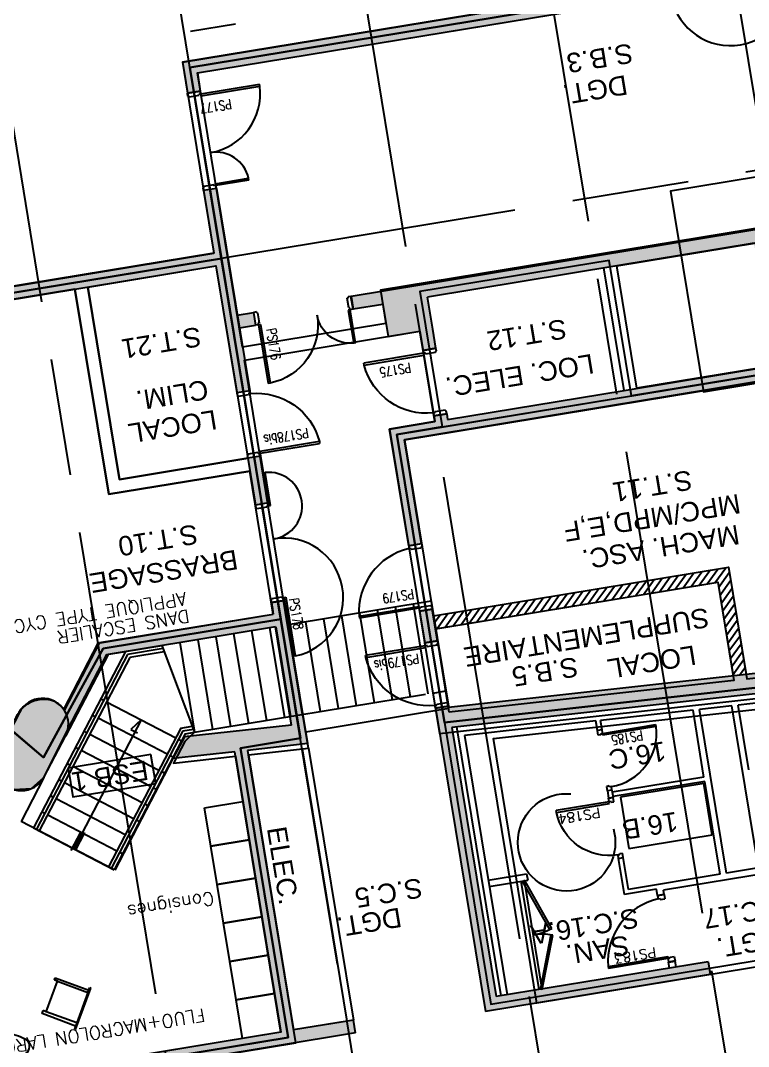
# Model space of a CAD drawing. Header units: millimetres. Extents: x 33140 to 33459, y 51582 to 51854.
# Drawn here: x 33338.09 to 33349.29, y 51672.91 to 51688.71 of the extents above; entities that cross this region are included whole.
import ezdxf

# ---------------------------------------------------------------- set-up
doc = ezdxf.new("R2010")
doc.units = ezdxf.units.MM
doc.header["$LTSCALE"] = 0.3
doc.header["$MEASUREMENT"] = 0
for name, pattern in [('ACAD_ISO02W100', [15, 12, -3]), ('ACAD_ISO04W100', [30, 24, -3, 0, -3]), ('ACAD_ISO08W100', [36, 24, -3, 6, -3])]:
    doc.linetypes.add(name, pattern=pattern)
doc.layers.get('0').update_dxf_attribs({"linetype": 'CONTINUOUS'})
for name, color, linetype in [('00-TRAMES-BAT', 7, 'ACAD_ISO08W100'), ('01-TREMIE-ESCAL-ASC', 4, 'CONTINUOUS'), ('02-MURS-MACONNERIE', 241, 'CONTINUOUS'), ('02-MURS-PORTEUR', 1, 'CONTINUOUS'), ('02-MURS-POTEAU', 6, 'CONTINUOUS'), ('04-CLOISONS', 2, 'CONTINUOUS'), ('05-MEN-INT', 4, 'CONTINUOUS'), ('05-MEN-INT-NUM', 62, 'CONTINUOUS'), ('08-EQUI-HANDI', 151, 'CONTINUOUS'), ('08-EQUI-MEUBLE', 8, 'CONTINUOUS'), ('10-ANN-NOMPIECE', 3, 'CONTINUOUS'), ('10-ANN-NOMPIECE-CODE', 171, 'CONTINUOUS'), ('11-RES-ELECTRICITE', 71, 'CONTINUOUS'), ('14-HACH-MACONNERIE', 4, 'CONTINUOUS'), ('14-HACH-MURS', 253, 'CONTINUOUS'), ('14-HACH-POTEAU', 251, 'CONTINUOUS')]:
    doc.layers.add(name, color=color, linetype=linetype)
doc.layers.add('POLY-SURFACE', color=1, linetype='CONTINUOUS', plot=False)
doc.styles.add('ANN', font='romans.shx')
doc.styles.add('NDP', font='ARIAL.TTF', dxfattribs={"height": 0.2})
doc.styles.add('ROMANS1', font='ROMANS.SHX', dxfattribs={"width": 0.75})

# ---------------------------------------------------------------- blocks, each defined once
blk = doc.blocks.new('MVP9')
for p, q in [((0.075, 0.93), (0.045, 0.93)), ((0.045, -0.03), (0.045, 0.93)), ((0.075, 0.93), (0.075, 0)), ((0.075, 0), (0, 0)), ((0, 0), (0, -0.2)), ((0.975, 0), (0.975, -0.03)), ((1.02, 0), (0.975, 0)), ((0.06, -0.03), (0.045, -0.03)), ((0.06, -0.03), (0.06, -0.185)), ((0.975, -0.03), (0.96, -0.03)), ((0.96, -0.03), (0.96, -0.185)), ((1.02, 0), (1.02, -0.2)), ((0.045, -0.2), (0, -0.2)), ((0.06, -0.185), (0.045, -0.185)), ((0.045, -0.185), (0.045, -0.2)), ((0.975, -0.185), (0.96, -0.185)), ((0.975, -0.185), (0.975, -0.2)), ((1.02, -0.2), (0.975, -0.2))]:
    blk.add_line(p, q)
for centre, radius, start, end in [((0.175, 0), 0.83, 0, 0), ((-0.015, -0.057), 0.992, 3.3237, 84.7979)]:
    blk.add_arc(centre, radius, start, end)
blk = doc.blocks.new('7DP9')
for p, q in [((0.055, -0.03), (0.055, 0.93)), ((0.085, 0.93), (0.055, 0.93)), ((0.085, 0.93), (0.085, 0)), ((0, 0), (0, -0.1)), ((0.085, 0), (0, 0)), ((0.07, -0.1), (0, -0.1)), ((0.07, -0.03), (0.055, -0.03)), ((0.07, -0.03), (0.07, -0.1)), ((0.97, -0.03), (0.97, -0.1)), ((0.985, -0.03), (0.97, -0.03)), ((1.04, -0.1), (0.97, -0.1)), ((1.04, 0), (0.985, 0)), ((0.985, 0), (0.985, -0.03)), ((1.04, 0), (1.04, -0.1))]:
    blk.add_line(p, q)
for centre, radius, start, end in [((0.185, 0), 0.83, 0, 0), ((-0.005, -0.057), 0.992, 3.3237, 84.7979)]:
    blk.add_arc(centre, radius, start, end)
blk = doc.blocks.new('7SP8')
for p, q in [((0.085, 0.83), (0.055, 0.83)), ((0.055, -0.03), (0.055, 0.83)), ((0.085, 0.83), (0.085, 0)), ((0, 0), (0, -0.07)), ((0.085, 0), (0, 0)), ((0.885, 0), (0.885, -0.03)), ((0.94, 0), (0.885, 0)), ((0.94, 0), (0.94, -0.07)), ((0.07, -0.07), (0, -0.07)), ((0.07, -0.03), (0.055, -0.03)), ((0.07, -0.03), (0.07, -0.07)), ((0.885, -0.03), (0.87, -0.03)), ((0.87, -0.03), (0.87, -0.07)), ((0.94, -0.07), (0.87, -0.07))]:
    blk.add_line(p, q)
for centre, end in [((0.085, 0), 0), ((0.055, 0), 87.9286)]:
    blk.add_arc(centre, 0.83, 0, end)
blk = doc.blocks.new('MVP18TT')
for p, q in [((0, 0), (0, -0.2)), ((0, 0), (0.045, 0)), ((0.045, 0), (0.045, -0.015)), ((0.045, -0.015), (0.06, -0.015)), ((0.06, -0.015), (0.06, -0.17)), ((1.875, -0.015), (1.86, -0.015)), ((1.86, -0.015), (1.86, -0.17)), ((1.92, 0), (1.875, 0)), ((1.875, 0), (1.875, -0.015)), ((1.92, 0), (1.92, -0.2)), ((-0.87, -0.244), (-0.87, -0.214)), ((0.045, -0.215), (-0.87, -0.215)), ((0.045, -0.245), (-0.87, -0.245)), ((0, -0.2), (0.045, -0.2)), ((0.01, -0.215), (0.045, -0.215)), ((0.045, -0.245), (0.045, -0.17)), ((0.045, -0.17), (0.06, -0.17)), ((1.875, -0.17), (1.86, -0.17)), ((1.875, -0.245), (1.875, -0.17)), ((1.92, -0.2), (1.875, -0.2)), ((1.875, -0.215), (2.79, -0.215)), ((1.91, -0.215), (1.875, -0.215)), ((1.875, -0.245), (2.79, -0.245)), ((2.79, -0.244), (2.79, -0.214))]:
    blk.add_line(p, q)
for centre, start, end in [((0.045, -0.215), 181.8394, 359.9582), ((1.875, -0.215), 180.0418, 358.1606)]:
    blk.add_arc(centre, 0.915, start, end)
blk = doc.blocks.new('M3')
blk.add_line((0, 0.67), (0, 0))
blk.add_lwpolyline([(-1.1, 0.335, 0.238581), (-1.049, 0.234, 0.084793), (-0.778, 0.098, 0.04256), (-0.451, 0.028, 0.031381), (0, 0, 0.031381), (0.451, 0.028, 0.04256), (0.778, 0.098, 0.084793), (1.049, 0.234, 0.238581), (1.1, 0.335, 0.238581), (1.049, 0.436, 0.084793), (0.778, 0.572, 0.04256), (0.451, 0.642, 0.031381), (0, 0.67, 0.031381), (-0.451, 0.642, 0.04256), (-0.778, 0.572, 0.084793), (-1.049, 0.436, 0.238581)], format="xyb", close=True)
for points in [[(-0.457, 0.079, 0.0015), (-0.445, 0.078, 0.031381), (0, 0.05, 0.031381), (0.445, 0.078, 0.0015), (0.457, 0.079, 0.084793)], [(-0.455, 0.099, 0.001651), (-0.443, 0.098, 0.031381), (0, 0.07, 0.031381), (0.443, 0.098, 0.001651), (0.455, 0.099, 0.084793)]]:
    blk.add_lwpolyline(points, format="xyb")
for centre, radius, start, end in [((-0.457, 0.049), 0.05, 75.1648, 195.8078), ((-0.457, 0.049), 0.03, 75.1648, 214.7241), ((0.457, 0.049), 0.05, 344.1922, 104.8352), ((0.457, 0.049), 0.03, 325.2759, 104.8352)]:
    blk.add_arc(centre, radius, start, end)
blk = doc.blocks.new('M4')
for p, q in [((-0.24, 0.52), (-0.24, 0.57)), ((0.26, 0.52), (0.26, 0.57)), ((0.26, 0.57), (0.3, 0.57)), ((0.3, 0.57), (0.3, 0.02)), ((-0.24, 0.02), (-0.34, 0.02)), ((-0.34, 0), (-0.34, 0.02)), ((-0.34, 0), (0.34, 0)), ((0.26, 0.02), (0.34, 0.02)), ((0.34, 0.02), (0.34, 0))]:
    blk.add_line(p, q)
for points in [[(-0.29, 0.02), (-0.29, 0.57), (-0.24, 0.57)], [(0.26, 0.52), (0.26, 0.02), (-0.24, 0.02), (-0.24, 0.52), (0.26, 0.52)]]:
    blk.add_lwpolyline(points)
blk = doc.blocks.new('MVP95')
for p, q in [((0.045, -0.03), (0.045, 0.915)), ((0.075, 0.915), (0.045, 0.915)), ((0.075, 0), (0.075, 0.915)), ((1.475, 0.515), (1.445, 0.515)), ((1.445, 0), (1.445, 0.515)), ((1.475, 0.515), (1.475, -0.03)), ((0, -0.2), (0, 0)), ((0.075, 0), (0, 0)), ((0.06, -0.03), (0.045, -0.03)), ((0.06, -0.185), (0.06, -0.03)), ((1.52, 0), (1.445, 0)), ((1.46, -0.03), (1.46, -0.185)), ((1.475, -0.03), (1.46, -0.03)), ((1.52, 0), (1.52, -0.2)), ((0.045, -0.2), (0, -0.2)), ((0.045, -0.2), (0.045, -0.185)), ((0.06, -0.185), (0.045, -0.185)), ((1.475, -0.185), (1.46, -0.185)), ((1.475, -0.185), (1.475, -0.2)), ((1.52, -0.2), (1.475, -0.2))]:
    blk.add_line(p, q)
for centre, radius, start, end in [((0.045, 0), 0.915, 359.9692, 88.1212), ((1.475, 0.001), 0.515, 93.3395, 180.0973)]:
    blk.add_arc(centre, radius, start, end)
blk = doc.blocks.new('ARC-MVP9')
for p, q in [((0.075, 0.93), (0.045, 0.93)), ((0.045, -0.03), (0.045, 0.93)), ((0.075, 0.93), (0.075, 0)), ((0.075, 0), (0, 0)), ((0, 0), (0, -0.2)), ((0.975, 0), (0.975, -0.03)), ((1.02, 0), (0.975, 0)), ((0.06, -0.03), (0.045, -0.03)), ((0.06, -0.03), (0.06, -0.185)), ((0.975, -0.03), (0.96, -0.03)), ((0.96, -0.03), (0.96, -0.185)), ((1.02, 0), (1.02, -0.2)), ((0.045, -0.2), (0, -0.2)), ((0.06, -0.185), (0.045, -0.185)), ((0.045, -0.185), (0.045, -0.2)), ((0.975, -0.185), (0.96, -0.185)), ((0.975, -0.185), (0.975, -0.2)), ((1.02, -0.2), (0.975, -0.2))]:
    blk.add_line(p, q)
for centre, radius, start, end in [((0.175, 0), 0.83, 0, 0), ((-0.015, -0.057), 0.992, 3.3237, 84.7979)]:
    blk.add_arc(centre, radius, start, end)

msp = doc.modelspace()

# ---------------------------------------------------------------- hatches: boundary and pattern name
at = {"layer": '14-HACH-MACONNERIE'}
h = msp.add_hatch(dxfattribs=at)
h.set_pattern_fill('ANSI31', color=256, scale=0.7, style=0)
h.set_pattern_definition([(234.35057367, (57785.36794, 108093.83487), (0.07110235028, -0.05099711546), [])])
h.paths.add_polyline_path([(33349.257, 51678.637), (33349.058, 51678.615), (33348.821, 51680.057), (33344.479, 51679.342), (33344.447, 51679.539), (33348.986, 51680.287)])
at = {"layer": '14-HACH-MURS'}
h = msp.add_hatch(color=256, dxfattribs=at)
edge = h.paths.add_edge_path()
edge.add_line((33341.619, 51683.005), (33341.422, 51682.972))
edge.add_line((33341.422, 51682.972), (33341.1, 51684.926))
edge.add_line((33341.1, 51684.926), (33324.731, 51682.23))
edge.add_line((33324.731, 51682.23), (33326.648, 51670.587))
edge.add_line((33326.648, 51670.587), (33326.689, 51670.594))
edge.add_line((33326.689, 51670.594), (33326.722, 51670.397))
edge.add_line((33326.722, 51670.397), (33326.384, 51670.341))
edge.add_line((33326.384, 51670.341), (33321.429, 51700.436))
edge.add_arc((33321.354, 51700.829), 0.4, 280.7835, 330.1541)
edge.add_line((33321.701, 51700.63), (33324.698, 51682.428))
edge.add_line((33324.698, 51682.428), (33341.068, 51685.123))
edge.add_line((33341.068, 51685.123), (33340.909, 51686.086))
edge.add_line((33340.909, 51686.086), (33341.106, 51686.119))
edge.add_line((33341.106, 51686.119), (33341.427, 51684.169))
edge.add_line((33341.427, 51684.169), (33341.678, 51684.21))
edge.add_line((33341.678, 51684.21), (33341.71, 51684.013))
edge.add_line((33341.71, 51684.013), (33341.46, 51683.972))
edge.add_line((33341.46, 51683.972), (33341.619, 51683.005))
h.paths.add_polyline_path([(33341.904, 51681.278), (33341.706, 51681.245), (33341.588, 51681.966), (33341.785, 51681.998)], flags=17)
edge = h.paths.add_edge_path()
edge.add_arc((33338.429, 51677.87), 0.4, 332.8374, 392.4971)
edge.add_line((33338.766, 51678.085), (33339.309, 51679.128))
edge.add_line((33339.309, 51679.128), (33341.982, 51679.568))
edge.add_line((33341.982, 51679.568), (33341.953, 51679.746))
edge.add_line((33341.953, 51679.746), (33342.15, 51679.778))
edge.add_line((33342.15, 51679.778), (33342.514, 51677.572))
edge.add_line((33342.514, 51677.572), (33341.587, 51677.469))
edge.add_line((33341.587, 51677.469), (33342.295, 51673.164))
edge.add_line((33342.295, 51673.164), (33343.215, 51673.315))
edge.add_line((33343.215, 51673.315), (33343.247, 51673.118))
edge.add_line((33343.247, 51673.118), (33334.86, 51671.737))
edge.add_line((33334.86, 51671.737), (33334.889, 51671.563))
edge.add_line((33334.889, 51671.563), (33334.692, 51671.531))
edge.add_line((33334.692, 51671.531), (33334.663, 51671.704))
edge.add_line((33334.663, 51671.704), (33329.03, 51670.777))
edge.add_line((33329.03, 51670.777), (33328.998, 51670.974))
edge.add_line((33328.998, 51670.974), (33329.039, 51670.981))
edge.add_line((33329.039, 51670.981), (33327.122, 51682.624))
edge.add_line((33327.122, 51682.624), (33327.319, 51682.657))
edge.add_line((33327.319, 51682.657), (33327.49, 51681.621))
edge.add_line((33327.49, 51681.621), (33331.9, 51682.347))
edge.add_arc((33332.298, 51682.311), 0.4, 174.8724, 203.8274)
edge.add_line((33331.932, 51682.149), (33327.522, 51681.423))
edge.add_line((33327.522, 51681.423), (33329.237, 51671.013))
edge.add_line((33329.237, 51671.013), (33334.631, 51671.902))
edge.add_line((33334.631, 51671.902), (33333.899, 51676.342))
edge.add_line((33333.899, 51676.342), (33334.097, 51676.374))
edge.add_line((33334.097, 51676.374), (33334.828, 51671.934))
edge.add_line((33334.828, 51671.934), (33342.098, 51673.131))
edge.add_line((33342.098, 51673.131), (33341.388, 51677.447))
edge.add_line((33341.388, 51677.447), (33340.438, 51677.341))
edge.add_line((33340.438, 51677.341), (33340.613, 51677.675))
edge.add_line((33340.613, 51677.675), (33342.264, 51677.859))
edge.add_line((33342.264, 51677.859), (33342.015, 51679.371))
edge.add_line((33342.015, 51679.371), (33339.44, 51678.947))
edge.add_line((33339.44, 51678.947), (33338.785, 51677.687))
edge = h.paths.add_edge_path(flags=17)
edge.add_line((33338.01, 51677.931), (33337.868, 51677.657))
edge.add_line((33337.868, 51677.657), (33335.537, 51679.636))
edge.add_line((33335.537, 51679.636), (33333.612, 51679.319))
edge.add_line((33333.612, 51679.319), (33333.793, 51678.22))
edge.add_line((33333.793, 51678.22), (33333.596, 51678.187))
edge.add_line((33333.596, 51678.187), (33333.382, 51679.484))
edge.add_line((33333.382, 51679.484), (33335.337, 51679.805))
edge.add_line((33335.337, 51679.805), (33332.773, 51681.982))
edge.add_line((33332.773, 51681.982), (33333.07, 51682.036))
edge.add_arc((33333.061, 51682.156), 0.121, 274.4064, 310.6499)
edge.add_line((33333.139, 51682.065), (33338.01, 51677.931))
h = msp.add_hatch(color=256, dxfattribs=at)
edge = h.paths.add_edge_path()
edge.add_arc((33355.942, 51700.038), 0.3, 254.7263, 303.9749)
edge.add_line((33356.11, 51699.789), (33357.343, 51692.3))
edge.add_line((33357.343, 51692.3), (33358.119, 51690.601))
edge.add_line((33358.119, 51690.601), (33357.834, 51690.471))
edge.add_line((33357.834, 51690.471), (33357.736, 51690.685))
edge.add_line((33357.736, 51690.685), (33354.122, 51690.09))
edge.add_line((33354.122, 51690.09), (33354.089, 51690.288))
edge.add_line((33354.089, 51690.288), (33357.65, 51690.874))
edge.add_line((33357.65, 51690.874), (33357.141, 51691.989))
edge.add_line((33357.141, 51691.989), (33355.863, 51699.749))
h.paths.add_polyline_path([(33353.542, 51690.197), (33350.826, 51689.75), (33350.858, 51689.553), (33353.574, 51690)])
h.paths.add_polyline_path([(33340.859, 51687.619), (33340.662, 51687.586), (33340.583, 51688.064), (33348.931, 51689.438), (33348.964, 51689.241), (33340.813, 51687.899)])
for points in [[(33357.976, 51680.517), (33358.027, 51680.208), (33360.161, 51680.695), (33360.897, 51676.227), (33358.909, 51675.899), (33358.941, 51675.702), (33360.93, 51676.029), (33361.022, 51675.472), (33361.219, 51675.504), (33360.357, 51680.739), (33359.838, 51686.839), (33358.751, 51689.219), (33358.466, 51689.089), (33358.624, 51688.744), (33356.176, 51688.341), (33356.208, 51688.143), (33356.825, 51688.245), (33357.348, 51685.068), (33355.454, 51684.756), (33354.931, 51687.933), (33355.202, 51687.978), (33355.17, 51688.175), (33354.701, 51688.098), (33354.98, 51686.401), (33354.736, 51686.36), (33354.769, 51686.163), (33355.013, 51686.203), (33355.733, 51681.832), (33352.882, 51681.363), (33352.473, 51683.849), (33351.634, 51683.711), (33351.667, 51683.514), (33352.308, 51683.62), (33352.685, 51681.33), (33350.297, 51680.937), (33349.92, 51683.226), (33350.581, 51683.335), (33350.549, 51683.533), (33344.665, 51682.564), (33344.65, 51682.652), (33344.453, 51682.62), (33344.467, 51682.531), (33343.77, 51682.416), (33344.066, 51680.618), (33344.264, 51680.65), (33344, 51682.252), (33349.723, 51683.194), (33350.132, 51680.707), (33353.151, 51681.204), (33353.435, 51679.482), (33350.19, 51678.741), (33344.478, 51678.118), (33345.247, 51673.447), (33348.706, 51674.017), (33348.673, 51674.214), (33345.412, 51673.677), (33344.73, 51677.819), (33350.231, 51678.431), (33356.269, 51679.807), (33356.218, 51680.116), (33353.63, 51679.526), (33353.348, 51681.237), (33355.765, 51681.635), (33355.856, 51681.082), (33356.053, 51681.115), (33355.486, 51684.558), (33357.558, 51684.9), (33357.003, 51688.274), (33358.71, 51688.555), (33359.53, 51686.761), (33360.003, 51681.187), (33359.738, 51681.143), (33359.773, 51680.928)], [(33344.51, 51679.157), (33344.312, 51679.124), (33344.232, 51679.612), (33344.429, 51679.644)]]:
    msp.add_hatch(color=256, dxfattribs=at).paths.add_polyline_path(points)
h = msp.add_hatch(color=256, dxfattribs=at)
h.paths.add_polyline_path([(33349.856, 51684.847), (33349.461, 51684.782), (33349.38, 51685.276), (33344.354, 51684.448), (33344.484, 51683.659), (33344.287, 51683.626), (33344.238, 51683.922), (33343.748, 51683.842), (33343.667, 51684.335), (33343.213, 51684.26), (33343.181, 51684.458), (33350.305, 51685.631), (33350.337, 51685.433), (33349.775, 51685.341)])
h.paths.add_polyline_path([(33354.188, 51686.27), (33351.509, 51685.829), (33351.541, 51685.632), (33354.221, 51686.073)])
at = {"layer": '14-HACH-POTEAU'}
h = msp.add_hatch(color=256, dxfattribs=at)
edge = h.paths.add_edge_path()
edge.add_line((33338.452, 51677.049), (33338.784, 51677.685))
edge.add_arc((33338.429, 51677.87), 0.4, 332.528, 512.5281)
edge.add_line((33338.074, 51678.054), (33337.759, 51677.448))
edge.add_arc((33338.106, 51677.249), 0.4, 150.0756, 330.0756)
edge = h.paths.add_edge_path()
edge.add_line((33332.365, 51681.917), (33333.07, 51682.036))
edge.add_arc((33332.988, 51682.428), 0.4, 281.8409, 457.3768)
edge.add_line((33332.937, 51682.825), (33332.231, 51682.705))
edge.add_arc((33332.298, 51682.311), 0.4, 99.6089, 279.6089)

# ---------------------------------------------------------------- linework, layer by layer
at = {"layer": '00-TRAMES-BAT'}
for p, q in [((33354.89, 51654.108), (33346.158, 51707.143)), ((33352.095, 51653.648), (33343.362, 51706.682)), ((33349.288, 51653.255), (33340.566, 51706.222)), ((33346.481, 51652.862), (33337.771, 51705.762)), ((33343.685, 51652.405), (33334.975, 51705.301)), ((33377.671, 51691.049), (33302.452, 51678.663))]:
    msp.add_line(p, q, dxfattribs=at)
at = {"layer": '01-TREMIE-ESCAL-ASC', "linetype": 'ACAD_ISO02W100'}
for p, q in [((33344.411, 51679.765), (33342.212, 51679.403)), ((33343.858, 51679.674), (33344.086, 51678.293)), ((33344.135, 51679.72), (33344.362, 51678.338)), ((33344.411, 51679.765), (33344.682, 51678.117)), ((33343.03, 51679.538), (33343.257, 51678.156)), ((33343.306, 51679.583), (33343.533, 51678.202)), ((33343.582, 51679.629), (33343.81, 51678.247)), ((33341.924, 51679.356), (33342.152, 51677.974)), ((33342.021, 51679.372), (33342.249, 51677.99)), ((33342.201, 51679.401), (33342.428, 51678.02)), ((33342.477, 51679.447), (33342.704, 51678.065)), ((33342.753, 51679.492), (33342.981, 51678.111)), ((33341.096, 51679.219), (33341.323, 51677.838)), ((33341.372, 51679.265), (33341.599, 51677.883)), ((33341.648, 51679.31), (33341.876, 51677.929)), ((33340.543, 51679.128), (33340.771, 51677.747)), ((33340.819, 51679.174), (33341.047, 51677.792)), ((33340.771, 51677.747), (33344.441, 51678.351)), ((33344.441, 51678.351), (33344.638, 51678.384)), ((33342.484, 51677.755), (33344.682, 51678.117))]:
    msp.add_line(p, q, dxfattribs=at)
at = {"layer": '01-TREMIE-ESCAL-ASC'}
for p, q in [((33340.285, 51679.035), (33339.739, 51678.945)), ((33339.706, 51678.991), (33338.292, 51676.276)), ((33339.739, 51678.945), (33338.336, 51676.253)), ((33339.772, 51678.9), (33338.38, 51676.23)), ((33340.303, 51678.987), (33339.772, 51678.9)), ((33339.327, 51678.262), (33339.371, 51678.239)), ((33339.415, 51678.216), (33340.48, 51677.662)), ((33339.197, 51678.014), (33339.242, 51677.991)), ((33339.286, 51677.968), (33340.35, 51677.413)), ((33339.948, 51677.939), (33339.787, 51677.791)), ((33339.948, 51677.939), (33339.787, 51677.791)), ((33339.068, 51677.766), (33339.112, 51677.743)), ((33340.559, 51677.813), (33339.445, 51675.675)), ((33340.591, 51677.768), (33339.489, 51675.652)), ((33339.787, 51677.791), (33339.89, 51677.738)), ((33339.787, 51677.791), (33339.89, 51677.738)), ((33340.559, 51677.813), (33340.735, 51677.842)), ((33340.591, 51677.768), (33340.753, 51677.795)), ((33339.157, 51677.72), (33340.221, 51677.165)), ((33340.624, 51677.723), (33339.533, 51675.629)), ((33340.524, 51677.639), (33340.568, 51677.616)), ((33340.624, 51677.723), (33340.771, 51677.747)), ((33338.939, 51677.517), (33338.983, 51677.494)), ((33339.027, 51677.471), (33340.092, 51676.917)), ((33340.395, 51677.39), (33340.439, 51677.367)), ((33338.809, 51677.269), (33338.854, 51677.246)), ((33338.898, 51677.223), (33339.962, 51676.668)), ((33340.265, 51677.142), (33340.31, 51677.119)), ((33338.68, 51677.021), (33338.724, 51676.998)), ((33338.769, 51676.975), (33339.833, 51676.42)), ((33340.136, 51676.894), (33340.18, 51676.871)), ((33338.551, 51676.772), (33338.595, 51676.749)), ((33338.639, 51676.726), (33339.703, 51676.172)), ((33338.421, 51676.524), (33338.465, 51676.501)), ((33340.007, 51676.645), (33340.051, 51676.622)), ((33338.51, 51676.478), (33339.574, 51675.924)), ((33339.877, 51676.397), (33339.921, 51676.374)), ((33338.292, 51676.276), (33339.533, 51675.629)), ((33339.748, 51676.149), (33339.792, 51676.126)), ((33339.618, 51675.9), (33339.663, 51675.877))]:
    msp.add_line(p, q, dxfattribs=at)
at = {"layer": '01-TREMIE-ESCAL-ASC', "linetype": 'ACAD_ISO04W100'}
for p, q in [((33340.267, 51679.083), (33340.771, 51677.747)), ((33339.948, 51677.939), (33338.913, 51675.952)), ((33339.948, 51677.939), (33338.913, 51675.952)), ((33339.013, 51676.21), (33338.865, 51675.926)), ((33339.013, 51676.21), (33338.865, 51675.926)), ((33339.079, 51676.206), (33338.934, 51675.929)), ((33339.079, 51676.206), (33338.934, 51675.929))]:
    msp.add_line(p, q, dxfattribs=at)
at = {"layer": '02-MURS-MACONNERIE'}
for p, q in [((33347.381, 51683.011), (33347.071, 51684.896)), ((33347.579, 51683.043), (33347.268, 51684.928)), ((33338.929, 51684.568), (33339.449, 51681.411)), ((33339.127, 51684.601), (33339.614, 51681.641)), ((33339.614, 51681.641), (33341.588, 51681.966)), ((33339.449, 51681.411), (33341.62, 51681.768)), ((33344.447, 51679.539), (33348.986, 51680.287)), ((33348.986, 51680.287), (33349.257, 51678.637)), ((33344.479, 51679.342), (33348.821, 51680.057)), ((33348.821, 51680.057), (33349.058, 51678.615))]:
    msp.add_line(p, q, dxfattribs=at)
at = {"layer": '02-MURS-PORTEUR'}
for p, q in [((33340.583, 51688.064), (33348.931, 51689.438)), ((33340.813, 51687.899), (33348.964, 51689.241)), ((33340.583, 51688.064), (33340.662, 51687.586)), ((33340.813, 51687.899), (33340.859, 51687.619)), ((33340.859, 51687.619), (33340.662, 51687.586)), ((33341.106, 51686.119), (33340.909, 51686.086)), ((33340.909, 51686.086), (33341.068, 51685.123)), ((33341.106, 51686.119), (33341.619, 51683.005)), ((33350.305, 51685.631), (33343.181, 51684.458)), ((33349.38, 51685.276), (33347.268, 51684.928)), ((33324.698, 51682.428), (33341.068, 51685.123)), ((33327.319, 51682.657), (33341.1, 51684.926)), ((33341.1, 51684.926), (33341.422, 51682.972)), ((33347.268, 51684.928), (33344.354, 51684.448)), ((33343.181, 51684.458), (33343.213, 51684.26)), ((33343.667, 51684.335), (33343.213, 51684.26)), ((33343.667, 51684.335), (33343.748, 51683.842)), ((33341.427, 51684.169), (33341.678, 51684.21)), ((33341.678, 51684.21), (33341.71, 51684.013)), ((33341.46, 51683.972), (33341.71, 51684.013)), ((33343.748, 51683.842), (33344.238, 51683.922)), ((33344.287, 51683.626), (33344.238, 51683.922)), ((33344.484, 51683.659), (33344.436, 51683.955)), ((33344.484, 51683.659), (33344.287, 51683.626)), ((33347.381, 51683.011), (33350.549, 51683.533)), ((33344, 51682.252), (33349.723, 51683.194)), ((33341.619, 51683.005), (33341.422, 51682.972)), ((33344.665, 51682.564), (33347.381, 51683.011)), ((33343.77, 51682.416), (33344.467, 51682.531)), ((33344.65, 51682.652), (33344.453, 51682.62)), ((33344.453, 51682.62), (33344.467, 51682.531)), ((33344.65, 51682.652), (33344.665, 51682.564)), ((33344.066, 51680.618), (33343.77, 51682.416)), ((33344.264, 51680.65), (33344, 51682.252)), ((33341.785, 51681.998), (33341.588, 51681.966)), ((33341.588, 51681.966), (33341.706, 51681.245)), ((33341.785, 51681.998), (33341.904, 51681.278)), ((33341.904, 51681.278), (33341.706, 51681.245)), ((33344.264, 51680.65), (33344.066, 51680.618)), ((33342.15, 51679.778), (33341.953, 51679.746)), ((33341.953, 51679.746), (33341.982, 51679.568)), ((33341.964, 51679.682), (33341.982, 51679.568)), ((33342.514, 51677.572), (33342.15, 51679.778)), ((33339.309, 51679.128), (33341.982, 51679.568)), ((33344.429, 51679.644), (33344.232, 51679.612)), ((33344.232, 51679.612), (33344.312, 51679.124)), ((33344.51, 51679.157), (33344.429, 51679.644)), ((33342.015, 51679.371), (33339.44, 51678.947)), ((33342.264, 51677.859), (33342.015, 51679.371)), ((33339.309, 51679.128), (33338.766, 51678.085)), ((33344.51, 51679.157), (33344.312, 51679.124)), ((33339.44, 51678.947), (33338.785, 51677.687)), ((33350.19, 51678.741), (33344.679, 51678.128)), ((33350.231, 51678.431), (33344.73, 51677.819)), ((33344.675, 51678.15), (33344.478, 51678.118)), ((33344.478, 51678.118), (33345.247, 51673.447)), ((33344.675, 51678.15), (33344.679, 51678.128)), ((33342.264, 51677.859), (33340.609, 51677.675)), ((33344.73, 51677.819), (33345.412, 51673.677)), ((33340.613, 51677.675), (33340.438, 51677.341)), ((33341.388, 51677.447), (33340.438, 51677.341)), ((33342.098, 51673.131), (33341.388, 51677.447)), ((33342.514, 51677.572), (33341.587, 51677.469)), ((33341.587, 51677.469), (33342.295, 51673.164)), ((33341.598, 51677.401), (33342.295, 51673.164)), ((33348.673, 51674.214), (33345.412, 51673.677)), ((33348.673, 51674.214), (33348.706, 51674.017)), ((33348.706, 51674.017), (33345.247, 51673.447)), ((33343.215, 51673.315), (33342.295, 51673.164)), ((33343.118, 51673.299), (33342.295, 51673.164)), ((33343.247, 51673.118), (33343.215, 51673.315)), ((33342.098, 51673.131), (33334.828, 51671.934)), ((33343.247, 51673.118), (33334.86, 51671.737))]:
    msp.add_line(p, q, dxfattribs=at)
at = {"layer": '02-MURS-PORTEUR', "color": 8, "linetype": 'ACAD_ISO02W100'}
msp.add_line((33340.708, 51688.54), (33341.398, 51688.653), dxfattribs=at)
at = {"layer": '02-MURS-PORTEUR', "color": 4, "linetype": 'ACAD_ISO02W100'}
for p, q in [((33340.438, 51677.341), (33339.544, 51675.623)), ((33338.452, 51677.049), (33338.101, 51676.375)), ((33339.533, 51675.629), (33338.101, 51676.375))]:
    msp.add_line(p, q, dxfattribs=at)
at = {"layer": '02-MURS-PORTEUR'}
msp.add_lwpolyline([(33344.436, 51683.955), (33344.354, 51684.448)], dxfattribs=at)
at = {"layer": '02-MURS-POTEAU'}
msp.add_lwpolyline([(33338.452, 51677.049), (33338.784, 51677.685, 1.000001), (33338.074, 51678.054), (33337.759, 51677.448, 1)], format="xyb", close=True, dxfattribs=at)
at = {"layer": '04-CLOISONS'}
for p, q in [((33350.254, 51678.289), (33349.137, 51678.164)), ((33348.441, 51678.087), (33347.018, 51677.928)), ((33348.61, 51677.057), (33348.441, 51678.087)), ((33349.038, 51678.153), (33348.54, 51678.098)), ((33348.955, 51675.578), (33348.54, 51678.098)), ((33349.449, 51675.659), (33349.038, 51678.153)), ((33349.301, 51677.171), (33349.137, 51678.164)), ((33346.948, 51677.921), (33344.923, 51677.695)), ((33346.972, 51677.773), (33346.948, 51677.921)), ((33347.041, 51677.784), (33347.018, 51677.928)), ((33344.799, 51677.83), (33345.481, 51673.688)), ((33347.041, 51677.784), (33346.972, 51677.773)), ((33344.923, 51677.695), (33345.58, 51673.705)), ((33348.61, 51677.057), (33347.199, 51676.825)), ((33348.622, 51676.988), (33347.211, 51676.756)), ((33348.857, 51675.562), (33348.622, 51676.988)), ((33347.194, 51676.857), (33347.125, 51676.845)), ((33347.125, 51676.845), (33347.143, 51676.733)), ((33347.194, 51676.857), (33347.213, 51676.744)), ((33347.213, 51676.744), (33347.143, 51676.733)), ((33347.296, 51675.805), (33347.365, 51675.817)), ((33347.388, 51675.249), (33347.296, 51675.805)), ((33347.446, 51675.329), (33347.365, 51675.817)), ((33350.452, 51675.723), (33347.985, 51675.317)), ((33345.289, 51675.472), (33345.881, 51675.569)), ((33345.289, 51675.472), (33345.881, 51675.569)), ((33345.881, 51675.569), (33345.897, 51675.471)), ((33348.857, 51675.562), (33347.446, 51675.329)), ((33349.449, 51675.659), (33348.955, 51675.578)), ((33345.305, 51675.373), (33345.897, 51675.471)), ((33347.881, 51675.33), (33347.388, 51675.249)), ((33347.897, 51675.236), (33347.881, 51675.33)), ((33347.995, 51675.252), (33347.897, 51675.236)), ((33347.995, 51675.252), (33347.985, 51675.317)), ((33348.164, 51674.226), (33348.066, 51674.209)), ((33348.081, 51674.116), (33348.066, 51674.209)), ((33348.18, 51674.133), (33348.164, 51674.226))]:
    msp.add_line(p, q, dxfattribs=at)
at = {"layer": '05-MEN-INT'}
for p, q in [((33341.827, 51681.742), (33341.857, 51681.747)), ((33341.827, 51681.742), (33341.911, 51681.234)), ((33341.94, 51681.238), (33341.857, 51681.747)), ((33341.904, 51681.278), (33341.706, 51681.245)), ((33341.706, 51681.245), (33341.713, 51681.201)), ((33341.881, 51681.229), (33341.94, 51681.238)), ((33341.904, 51681.278), (33341.911, 51681.234)), ((33341.728, 51681.203), (33341.713, 51681.201)), ((33341.728, 51681.203), (33341.731, 51681.189)), ((33341.884, 51681.214), (33341.731, 51681.189)), ((33341.881, 51681.229), (33341.884, 51681.214)), ((33341.958, 51679.807), (33342.111, 51679.832)), ((33342.111, 51679.832), (33342.114, 51679.818)), ((33342.114, 51679.818), (33342.173, 51679.827)), ((33342.143, 51679.823), (33342.15, 51679.778)), ((33342.143, 51679.823), (33342.292, 51678.92)), ((33342.173, 51679.827), (33342.321, 51678.925)), ((33341.946, 51679.79), (33341.961, 51679.792)), ((33341.946, 51679.79), (33341.953, 51679.746)), ((33341.953, 51679.746), (33342.15, 51679.778)), ((33341.958, 51679.807), (33341.961, 51679.792)), ((33342.15, 51679.778), (33342.212, 51679.403)), ((33342.161, 51679.714), (33342.212, 51679.403)), ((33342.321, 51678.925), (33342.292, 51678.92)), ((33342.425, 51677.493), (33343.116, 51673.299)), ((33342.525, 51677.504), (33343.215, 51673.315)), ((33346.073, 51673.786), (33345.798, 51675.455)), ((33346.122, 51673.794), (33345.848, 51675.463))]:
    msp.add_line(p, q, dxfattribs=at)
for points in [[(33346.239, 51674.713), (33345.824, 51675.444), (33345.848, 51675.463), (33346.265, 51674.728)], [(33346.253, 51674.629), (33346.094, 51673.805), (33346.122, 51673.794), (33346.282, 51674.624)]]:
    msp.add_lwpolyline(points, dxfattribs=at)
for centre, radius, start, end in [((33341.911, 51681.234), 0.515, 279.3506, 96.0111), ((33342.143, 51679.822), 0.915, 281.2294, 99.3506), ((33345.848, 51675.463), 0.846, 279.3506, 299.6098), ((33346.122, 51673.794), 0.846, 79.0913, 99.3506)]:
    msp.add_arc(centre, radius, start, end, dxfattribs=at)
at = {"layer": '08-EQUI-HANDI', "linetype": 'ACAD_ISO02W100'}
msp.add_lwpolyline([(33348.608, 51676.959), (33347.325, 51676.748), (33347.455, 51675.959), (33348.738, 51676.17)], close=True, dxfattribs=at)
msp.add_circle((33346.495, 51676.052), 0.75, dxfattribs=at)
at = {"layer": '08-EQUI-MEUBLE'}
for points in [[(33340.921, 51676.586), (33341.513, 51676.683), (33341.611, 51676.091), (33341.019, 51675.994)], [(33341.019, 51675.994), (33341.611, 51676.091), (33341.708, 51675.499), (33341.116, 51675.402)], [(33341.116, 51675.402), (33341.708, 51675.499), (33341.806, 51674.907), (33341.214, 51674.81)], [(33341.214, 51674.81), (33341.806, 51674.907), (33341.903, 51674.315), (33341.311, 51674.218)], [(33341.311, 51674.218), (33341.903, 51674.315), (33342.001, 51673.723), (33341.409, 51673.626)], [(33341.409, 51673.626), (33342.001, 51673.723), (33342.098, 51673.131), (33341.506, 51673.034)]]:
    msp.add_lwpolyline(points, close=True, dxfattribs=at)
at = {"layer": '10-ANN-NOMPIECE'}
msp.add_lwpolyline([(33340.098, 51677.407), (33338.826, 51677.197), (33338.899, 51676.752), (33340.172, 51676.961)], close=True, dxfattribs=at)
at = {"layer": 'POLY-SURFACE'}
for points in [[(33380.11, 51676.046), (33361.575, 51672.994), (33360.313, 51680.654), (33360.221, 51680.944), (33359.722, 51686.814), (33358.902, 51688.631), (33357.931, 51690.819), (33340.698, 51687.981), (33341.183, 51685.041), (33324.408, 51682.279), (33320.996, 51703), (33374.229, 51711.765)], [(33379.134, 51676.037), (33361.649, 51673.158), (33360.41, 51680.682), (33359.885, 51686.854), (33358.163, 51690.622), (33358.021, 51690.933), (33340.583, 51688.064), (33341.068, 51685.123), (33324.698, 51682.428), (33321.457, 51702.113), (33373.431, 51710.668)], [(33358.666, 51688.751), (33354.681, 51688.095), (33354.957, 51686.417), (33343.631, 51684.552), (33343.716, 51684.039), (33341.509, 51683.676), (33340.813, 51687.899), (33357.779, 51690.692)], [(33352.577, 51681.313), (33355.733, 51681.832), (33354.85, 51687.19), (33348.092, 51686.077), (33348.601, 51682.989), (33352.203, 51683.582)], [(33355.303, 51684.315), (33347.579, 51683.043), (33347.268, 51684.928), (33354.993, 51686.2)], [(33329.154, 51670.899), (33312.38, 51668.136), (33311.383, 51674.188), (33311.975, 51675.232), (33312.604, 51676.687), (33313.811, 51676.885), (33313.226, 51680.437), (33341.183, 51685.041), (33342.097, 51679.486), (33339.366, 51679.036), (33338.855, 51678.115), (33338.855, 51678.115), (33338.448, 51677.359), (33338.448, 51677.359), (33338.448, 51677.359), (33332.963, 51682.018), (33332.963, 51682.018), (33332.566, 51682.355), (33332.566, 51682.355), (33332.566, 51682.355), (33332.566, 51682.355), (33332.566, 51682.355), (33331.903, 51682.246), (33327.408, 51681.506)], [(33339.127, 51684.601), (33341.1, 51684.926), (33341.588, 51681.966), (33339.614, 51681.641)], [(33347.153, 51685.01), (33344.239, 51684.531), (33344.582, 51682.449), (33347.496, 51682.929)], [(33354.449, 51679.476), (33350.172, 51678.519), (33344.615, 51677.9), (33343.885, 51682.334), (33343.885, 51682.334), (33343.885, 51682.334), (33343.885, 51682.334), (33343.885, 51682.334), (33349.805, 51683.309), (33350.215, 51680.822), (33354.121, 51681.466)], [(33353.445, 51679.421), (33353.151, 51681.204), (33350.132, 51680.707), (33349.723, 51683.194), (33344, 51682.252), (33344.447, 51679.539), (33348.986, 51680.287), (33349.268, 51678.569), (33350.139, 51678.665)], [(33342.098, 51673.131), (33329.237, 51671.013), (33327.522, 51681.423), (33331.932, 51682.149), (33332.365, 51681.917), (33332.773, 51681.982), (33337.868, 51677.657), (33337.759, 51677.448), (33337.736, 51677.096), (33337.996, 51676.864), (33338.262, 51676.88), (33338.452, 51677.049), (33338.82, 51677.788), (33339.422, 51678.944), (33340.267, 51679.083), (33340.771, 51677.747), (33340.62, 51677.607), (33340.446, 51677.273), (33341.399, 51677.379)], [(33344.69, 51678.059), (33344.481, 51679.342), (33348.821, 51680.057), (33349.069, 51678.546)], [(33358.347, 51675.604), (33346.038, 51673.577), (33345.372, 51677.651), (33350.269, 51678.196), (33352.792, 51678.772), (33353.447, 51674.797)]]:
    msp.add_lwpolyline(points, close=True, dxfattribs=at)
for points in [[(33312.38, 51668.136), (33342.213, 51673.049), (33341.479, 51677.505), (33342.399, 51677.656), (33340.698, 51687.981), (33357.931, 51690.819)], [(33358.878, 51688.684), (33357.963, 51688.534), (33358.114, 51687.616), (33356.713, 51687.385), (33357.118, 51684.928), (33355.371, 51684.641), (33355.422, 51684.335), (33352.473, 51683.849), (33352.506, 51683.652), (33349.822, 51683.21), (33349.805, 51683.309), (33347.496, 51682.929), (33347.153, 51685.01), (33344.239, 51684.531), (33344.582, 51682.449), (33343.885, 51682.334), (33344.615, 51677.9), (33350.172, 51678.519), (33352.837, 51679.108), (33353.529, 51674.912), (33361.055, 51676.151)], [(33312.297, 51668.022), (33342.328, 51672.966), (33341.598, 51677.401), (33342.525, 51677.504), (33342.525, 51677.504), (33342.525, 51677.504), (33342.525, 51677.504), (33342.525, 51677.504), (33342.525, 51677.504), (33342.525, 51677.504), (33342.525, 51677.504), (33342.525, 51677.504), (33342.525, 51677.504), (33342.525, 51677.504), (33342.525, 51677.504), (33342.525, 51677.504), (33342.525, 51677.504), (33342.525, 51677.504), (33342.201, 51679.401), (33341.541, 51683.478), (33344.238, 51683.922), (33344.467, 51682.531), (33343.77, 51682.416), (33344.542, 51677.728), (33350.242, 51678.362)], [(33342.213, 51673.049), (33329.154, 51670.899), (33327.408, 51681.506), (33332.566, 51682.355), (33337.939, 51677.794), (33338.448, 51677.359), (33338.448, 51677.359), (33338.855, 51678.115), (33339.366, 51679.036), (33342.097, 51679.486), (33342.097, 51679.486), (33342.399, 51677.656), (33341.479, 51677.505), (33342.213, 51673.049)], [(33353.529, 51674.912), (33352.837, 51679.108), (33350.172, 51678.519), (33344.615, 51677.9), (33345.33, 51673.562), (33353.529, 51674.912)]]:
    msp.add_lwpolyline(points, dxfattribs=at)
msp.add_lwpolyline([(33341.982, 51679.568), (33341.62, 51681.768), (33339.449, 51681.411), (33338.929, 51684.568), (33332.812, 51683.561), (33332.937, 51682.825, -0.402814), (33333.383, 51682.494, -0.346474), (33333.145, 51682.06), (33338.01, 51677.931, -0.438949), (33338.613, 51678.225, -0.12098), (33338.757, 51678.099), (33339.287, 51679.117)], format="xyb", close=True, dxfattribs=at)

# ---------------------------------------------------------------- block references
at = {"layer": '05-MEN-INT'}
for name, p, rotation in [('MVP18TT', (33348.931, 51689.438), 9.35057367081686), ('MVP95', (33340.859, 51687.619), 279.3505736661567), ('ARC-MVP9', (33344.232, 51679.612), 99.35057367205088), ('7SP8', (33347.041, 51677.784), 279.3505736686924), ('7DP9', (33348.066, 51674.209), 99.35057366910374)]:
    msp.add_blockref(name, p, dxfattribs=dict(at, rotation=rotation))
at = {"layer": '05-MEN-INT', "xscale": -1}
for name, p, rotation in [('MVP95', (33341.71, 51684.013), 189.3505736674584), ('MVP9', (33344.287, 51683.626), 99.35057366615659), ('ARC-MVP9', (33341.785, 51681.998), 279.3505736691038), ('MVP9', (33344.312, 51679.124), 99.3505736716395), ('7SP8', (33347.143, 51676.733), 99.35057367252998)]:
    msp.add_blockref(name, p, dxfattribs=dict(at, rotation=rotation))
at = {"layer": '08-EQUI-MEUBLE'}
for name, p, rotation in [('M4', (33339.058, 51673.49), 69.7019446120117), ('M3', (33337.2, 51672.423), 9.350573667869732)]:
    msp.add_blockref(name, p, dxfattribs=dict(at, rotation=rotation))

# ---------------------------------------------------------------- texts
at = {"layer": '05-MEN-INT-NUM', "style": 'ROMANS1', "width": 0.75}
for s, rotation, p in [('PS177', 189.3506, (33341.329, 51687.498)), ('PS176', 279.3506, (33341.872, 51683.952)), ('PS175', 189.3506, (33344.089, 51683.439)), ('PS178bis', 189.3506, (33342.514, 51682.434)), ('PS179', 189.3506, (33344.133, 51679.955)), ('PS178', 279.3506, (33342.221, 51679.798)), ('PS179bis', 189.3506, (33344.213, 51678.96)), ('PS185', 189.3506, (33347.657, 51677.777))]:
    msp.add_text(s, height=0.15, rotation=rotation, dxfattribs=at).set_placement(p)
at = {"layer": '05-MEN-INT-NUM', "style": 'ANN'}
for s, p in [('PS184', (33347.001, 51676.586)), ('PS183', (33347.861, 51674.438))]:
    msp.add_text(s, height=0.15, rotation=189.3506, dxfattribs=at).set_placement(p)
at = {"layer": '08-EQUI-MEUBLE', "style": 'ANN'}
msp.add_text('Consignes', height=0.2, rotation=189.3506, dxfattribs=at).set_placement((33341.053, 51675.293))
at = {"layer": '10-ANN-NOMPIECE', "style": 'NDP'}
for s, rotation, p in [('DGT.', 189.3506, (33347.405, 51687.866)), ('LOC. ELEC.', 189.3506, (33346.887, 51683.575)), ('CLIM.', 189.3506, (33340.954, 51683.177)), ('LOCAL ', 189.3506, (33341.084, 51682.713)), ('MPC/MPD,E,F', 189.3506, (33349.143, 51681.42)), ('MACH. ASC.', 189.3506, (33349.128, 51680.944)), ('BRASSAGE', 189.3506, (33341.408, 51680.559)), ('SUPPLEMENTAIRE', 189.3506, (33348.661, 51679.667)), ('LOCAL', 189.3506, (33348.459, 51679.088)), ('ESB 1', 189.3506, (33340.031, 51677.316)), ('ELEC.', 279.3506, (33341.882, 51676.27)), ('DGT.', 189.3506, (33343.928, 51675.05)), ('SAN.', 189.3506, (33347.432, 51674.624)), ('DGT.', 189.3506, (33349.774, 51674.732))]:
    msp.add_text(s, height=0.3, rotation=rotation, dxfattribs=at).set_placement(p)
at = {"layer": '10-ANN-NOMPIECE-CODE', "style": 'NDP'}
for s, p in [('S.B.3', (33347.489, 51688.356)), ('S.T.12', (33346.469, 51684.113)), ('S.T.21', (33340.845, 51683.992)), ('S.T.11', (33348.401, 51681.785)), ('S.T.10', (33340.793, 51680.951)), ('S.B.5', (33346.646, 51678.909)), ('16.C', (33347.997, 51677.61)), ('16.B', (33348.181, 51676.526)), ('S.C.5', (33344.25, 51675.506)), ('S.C.17', (33349.844, 51675.222)), ('S.C.16.A', (33347.576, 51675.042))]:
    msp.add_text(s, height=0.3, rotation=189.3506, dxfattribs=at).set_placement(p)
at = {"layer": '11-RES-ELECTRICITE', "style": 'ANN'}
for s, p in [('APPLIQUE TYPE CYCLADE', (33340.629, 51679.906)), ('DANS ESCALIER ', (33340.673, 51679.638)), ('FLUO+MACROLON LARGEUR 30cm', (33340.913, 51673.497))]:
    msp.add_text(s, height=0.2, rotation=189.3506, dxfattribs=at).set_placement(p)

doc.saveas('drawing.dxf')
